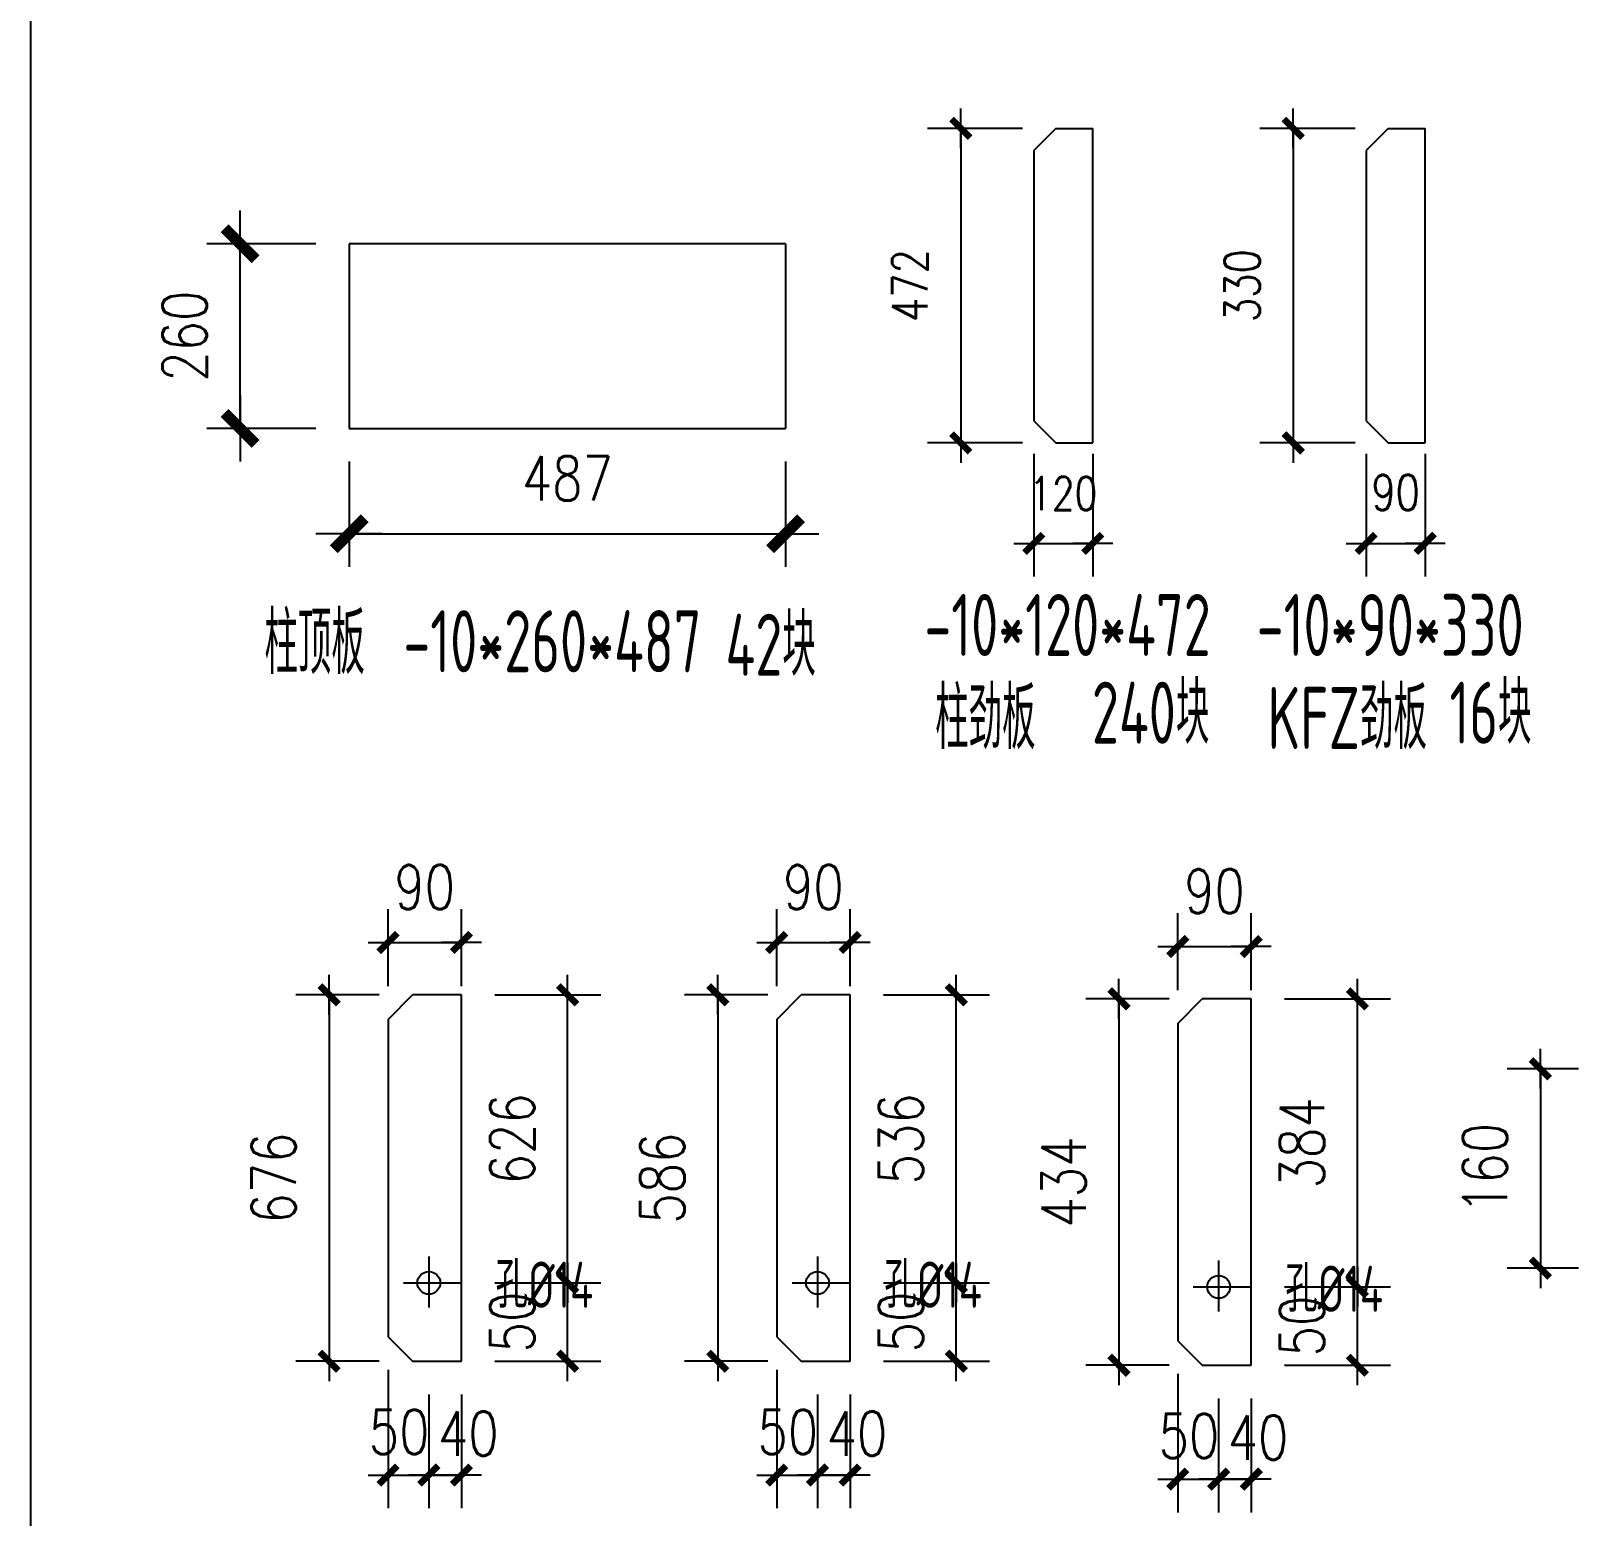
# Model space of a CAD drawing. Header units: millimetres. Extents: x 1471994 to 4527627, y -5186613 to -1927582.
# Drawn here: x 1479708 to 1483876, y -1973014 to -1968990 of the extents above; entities that cross this region are included whole.
import ezdxf
from ezdxf.enums import TextEntityAlignment as Align

# ---------------------------------------------------------------- set-up
doc = ezdxf.new("R2010")
doc.units = ezdxf.units.MM
doc.header["$LTSCALE"] = 1000
doc.header["$PDMODE"] = 34
doc.layers.add('钢架', color=7, linetype='Continuous', lineweight=25)
doc.styles.add('DIM_FONT', font='simplex.shx', dxfattribs={"width": 0.8, "bigfont": 'hztxt.shx'})
doc.styles.add('hz', font='gbenor.shx', dxfattribs={"width": 0.75, "height": 100, "bigfont": 'gbcbig.shx'})
doc.styles.add('TSSD_Label', font='Tssdeng.shx', dxfattribs={"width": 0.7, "bigfont": 'hztxt.shx'})
doc.dimstyles.new('WGH(2)', dxfattribs={"dimscale": 1.2, "dimtxt": 100, "dimasz": 0.5, "dimexe": 75, "dimexo": 75, "dimgap": 75, "dimtad": 1, "dimdec": 0, "dimlfac": 0.5, "dimzin": 0, "dimdsep": 46, "dimtxsty": 'DIM_FONT', "dimblk1": '_DIMX', "dimblk2": '_DIMX', "dimsah": 1, "dimcen": 0.09, "dimclrd": 3, "dimclre": 3, "dimclrt": 7, "dimadec": 0, "dimazin": 0, "dimtfac": 1, "dimtdec": 0, "dimtix": 1, "dimtmove": 2, "dimatfit": 3, "dimldrblk": '_DIMX', "dimfxl": 1, "dimtolj": 1, "dimtzin": 0, "dimarcsym": 0})
doc.dimstyles.new('WGH(3)', dxfattribs={"dimscale": 1.2, "dimtxt": 100, "dimasz": 0.3, "dimexe": 75, "dimexo": 75, "dimgap": 75, "dimtad": 1, "dimdec": 0, "dimlfac": 0.333333, "dimzin": 0, "dimdsep": 46, "dimtxsty": 'DIM_FONT', "dimblk1": '_DIMX', "dimblk2": '_DIMX', "dimsah": 1, "dimcen": 0.09, "dimclrd": 3, "dimclre": 3, "dimclrt": 7, "dimazin": 0, "dimtfac": 1, "dimtdec": 0, "dimtix": 1, "dimtmove": 2, "dimatfit": 3, "dimldrblk": '_DIMX', "dimfxl": 1, "dimtolj": 1, "dimtzin": 0, "dimarcsym": 0})

# ---------------------------------------------------------------- blocks, each defined once
blk = doc.blocks.new('_DIMX')
blk.add_line((-150, 0), (150, 0))
at = {"const_width": 50}
blk.add_lwpolyline([(-70, -70), (70, 70)], dxfattribs=at)
blk = doc.blocks.new('*D1104')
at = {"color": 3, "lineweight": -2}
for p, q in [((1480570.9, -1970157), (1480570.9, -1970442.4)), ((1481752.9, -1970157), (1481752.9, -1970442.4)), ((1480571.5, -1970352.4), (1481752.3, -1970352.4))]:
    blk.add_line(p, q, dxfattribs=at)
at = {"layer": 'Defpoints', "color": 0}
for p in [(1480570.9, -1970067), (1481752.9, -1970067), (1481752.9, -1970352.4)]:
    blk.add_point(p, dxfattribs=at)
at = {"color": 3, "lineweight": -2, "xscale": 0.6, "yscale": 0.6, "zscale": 0.6, "rotation": 180}
blk.add_blockref('_DIMX', (1480570.9, -1970352.4), dxfattribs=at)
at = {"color": 3, "lineweight": -2, "xscale": 0.6, "yscale": 0.6, "zscale": 0.6}
blk.add_blockref('_DIMX', (1481752.9, -1970352.4), dxfattribs=at)
at = {"color": 7, "insert": (1481161.9, -1970202.4), "char_height": 120, "attachment_point": 5, "style": 'DIM_FONT'}
blk.add_mtext('\\A1;487', dxfattribs=at)
blk = doc.blocks.new('*D1105')
at = {"color": 3, "lineweight": -2}
for p, q in [((1480480.9, -1969567), (1480185.2, -1969567)), ((1480275.2, -1970066.4), (1480275.2, -1969567.6)), ((1480480.9, -1970067), (1480185.2, -1970067))]:
    blk.add_line(p, q, dxfattribs=at)
at = {"layer": 'Defpoints', "color": 0}
for p in [(1480275.2, -1969567), (1480570.9, -1969567), (1480570.9, -1970067)]:
    blk.add_point(p, dxfattribs=at)
at = {"color": 3, "lineweight": -2, "xscale": 0.6, "yscale": 0.6, "zscale": 0.6}
for p, rotation in [((1480275.2, -1969567), 90), ((1480275.2, -1970067), 270)]:
    blk.add_blockref('_DIMX', p, dxfattribs=dict(at, rotation=rotation))
at = {"color": 7, "insert": (1480125.2, -1969817), "char_height": 120, "attachment_point": 5, "rotation": 90, "style": 'DIM_FONT'}
blk.add_mtext('\\A1;260', dxfattribs=at)
blk = doc.blocks.new('*D1099')
at = {"color": 3, "lineweight": -2}
for p, q in [((1482395.4, -1969254.2), (1482137.9, -1969254.2)), ((1482227.9, -1969254.6), (1482227.9, -1970105.9)), ((1482395.4, -1970106.2), (1482137.9, -1970106.2))]:
    blk.add_line(p, q, dxfattribs=at)
at = {"layer": 'Defpoints', "color": 0}
for p in [(1482485.4, -1969254.2), (1482227.9, -1970106.2), (1482485.4, -1970106.2)]:
    blk.add_point(p, dxfattribs=at)
at = {"color": 3, "lineweight": -2, "xscale": 0.36, "yscale": 0.36, "zscale": 0.36}
for p, rotation in [((1482227.9, -1969254.2), 90), ((1482227.9, -1970106.2), 270)]:
    blk.add_blockref('_DIMX', p, dxfattribs=dict(at, rotation=rotation))
at = {"color": 7, "insert": (1482089.9, -1969680.2), "char_height": 96, "attachment_point": 5, "rotation": 90, "style": 'DIM_FONT'}
blk.add_mtext('\\A1;472', dxfattribs=at)
blk = doc.blocks.new('*D1108')
at = {"color": 3, "lineweight": -2}
for p, q in [((1482425.4, -1970136.2), (1482425.4, -1970468.5)), ((1482585.4, -1970136.2), (1482585.4, -1970468.5)), ((1482425.1, -1970378.5), (1482424.7, -1970378.5)), ((1482425.4, -1970378.5), (1482585.4, -1970378.5)), ((1482585.8, -1970378.5), (1482586.2, -1970378.5))]:
    blk.add_line(p, q, dxfattribs=at)
at = {"layer": 'Defpoints', "color": 0}
for p in [(1482425.4, -1970046.2), (1482585.4, -1970046.2), (1482585.4, -1970378.5)]:
    blk.add_point(p, dxfattribs=at)
at = {"color": 3, "lineweight": -2, "xscale": 0.36, "yscale": 0.36, "zscale": 0.36}
blk.add_blockref('_DIMX', (1482425.4, -1970378.5), dxfattribs=at)
at = {"color": 3, "lineweight": -2, "xscale": 0.36, "yscale": 0.36, "zscale": 0.36, "rotation": 180}
blk.add_blockref('_DIMX', (1482585.4, -1970378.5), dxfattribs=at)
at = {"color": 7, "insert": (1482505.4, -1970243.5), "char_height": 90, "attachment_point": 5, "style": 'DIM_FONT'}
blk.add_mtext('\\A1;120', dxfattribs=at)
blk = doc.blocks.new('*D1100')
at = {"color": 3, "lineweight": -2}
for p, q in [((1483296, -1969254.2), (1483038.4, -1969254.2)), ((1483128.4, -1969254.6), (1483128.4, -1970105.9)), ((1483296, -1970106.2), (1483038.4, -1970106.2))]:
    blk.add_line(p, q, dxfattribs=at)
at = {"layer": 'Defpoints', "color": 0}
for p in [(1483386, -1969254.2), (1483128.4, -1970106.2), (1483386, -1970106.2)]:
    blk.add_point(p, dxfattribs=at)
at = {"color": 3, "lineweight": -2, "xscale": 0.36, "yscale": 0.36, "zscale": 0.36}
for p, rotation in [((1483128.4, -1969254.2), 90), ((1483128.4, -1970106.2), 270)]:
    blk.add_blockref('_DIMX', p, dxfattribs=dict(at, rotation=rotation))
at = {"color": 7, "insert": (1482990.4, -1969680.2), "char_height": 96, "attachment_point": 5, "rotation": 90, "style": 'DIM_FONT'}
blk.add_mtext('\\A1;330', dxfattribs=at)
blk = doc.blocks.new('*D1109')
at = {"color": 3, "lineweight": -2}
for p, q in [((1483326, -1970136.2), (1483326, -1970468.5)), ((1483486, -1970136.2), (1483486, -1970468.5)), ((1483325.6, -1970378.5), (1483325.2, -1970378.5)), ((1483326, -1970378.5), (1483486, -1970378.5)), ((1483486.3, -1970378.5), (1483486.7, -1970378.5))]:
    blk.add_line(p, q, dxfattribs=at)
at = {"layer": 'Defpoints', "color": 0}
for p in [(1483326, -1970046.2), (1483486, -1970046.2), (1483486, -1970378.5)]:
    blk.add_point(p, dxfattribs=at)
at = {"color": 3, "lineweight": -2, "xscale": 0.36, "yscale": 0.36, "zscale": 0.36}
blk.add_blockref('_DIMX', (1483326, -1970378.5), dxfattribs=at)
at = {"color": 3, "lineweight": -2, "xscale": 0.36, "yscale": 0.36, "zscale": 0.36, "rotation": 180}
blk.add_blockref('_DIMX', (1483486, -1970378.5), dxfattribs=at)
at = {"color": 7, "insert": (1483406, -1970240.5), "char_height": 96, "attachment_point": 5, "style": 'DIM_FONT'}
blk.add_mtext('\\A1;90', dxfattribs=at)
blk = doc.blocks.new('*D1119')
at = {"color": 3, "lineweight": -2}
for p, q in [((1481705.4, -1971601.4), (1481479.6, -1971601.4)), ((1481569.6, -1971601.8), (1481569.6, -1972593.4)), ((1481705.4, -1972593.8), (1481479.6, -1972593.8))]:
    blk.add_line(p, q, dxfattribs=at)
at = {"layer": 'Defpoints', "color": 0}
for p in [(1481795.4, -1971601.4), (1481569.6, -1972593.8), (1481795.4, -1972593.8)]:
    blk.add_point(p, dxfattribs=at)
at = {"color": 3, "lineweight": -2, "xscale": 0.36, "yscale": 0.36, "zscale": 0.36}
for p, rotation in [((1481569.6, -1971601.4), 90), ((1481569.6, -1972593.8), 270)]:
    blk.add_blockref('_DIMX', p, dxfattribs=dict(at, rotation=rotation))
at = {"color": 7, "insert": (1481419.6, -1972097.6), "char_height": 120, "attachment_point": 5, "rotation": 90, "style": 'DIM_FONT'}
blk.add_mtext('\\A1;586', dxfattribs=at)
blk = doc.blocks.new('*D1125')
at = {"color": 3, "lineweight": -2}
for p, q in [((1481729.1, -1971577.7), (1481729.1, -1971369.5)), ((1481928, -1971577.7), (1481928, -1971369.5)), ((1481728.7, -1971459.5), (1481728.4, -1971459.5)), ((1481729.1, -1971459.5), (1481928, -1971459.5)), ((1481928.4, -1971459.5), (1481928.7, -1971459.5))]:
    blk.add_line(p, q, dxfattribs=at)
at = {"layer": 'Defpoints', "color": 0}
for p in [(1481928, -1971459.5), (1481729.1, -1971667.7), (1481928, -1971667.7)]:
    blk.add_point(p, dxfattribs=at)
at = {"color": 3, "lineweight": -2, "xscale": 0.36, "yscale": 0.36, "zscale": 0.36}
blk.add_blockref('_DIMX', (1481729.1, -1971459.5), dxfattribs=at)
at = {"color": 3, "lineweight": -2, "xscale": 0.36, "yscale": 0.36, "zscale": 0.36, "rotation": 180}
blk.add_blockref('_DIMX', (1481928, -1971459.5), dxfattribs=at)
at = {"color": 7, "insert": (1481828.6, -1971309.5), "char_height": 120, "attachment_point": 5, "style": 'DIM_FONT'}
blk.add_mtext('\\A1;90', dxfattribs=at)
blk = doc.blocks.new('*D1126')
at = {"color": 3, "lineweight": -2}
for p, q in [((1481729.1, -1972617.5), (1481729.1, -1972992.2)), ((1481839.6, -1972683.8), (1481839.6, -1972992.2)), ((1481728.7, -1972902.2), (1481728.4, -1972902.2)), ((1481729.1, -1972902.2), (1481839.6, -1972902.2)), ((1481840, -1972902.2), (1481840.3, -1972902.2))]:
    blk.add_line(p, q, dxfattribs=at)
at = {"layer": 'Defpoints', "color": 0}
for p in [(1481729.1, -1972527.5), (1481839.6, -1972593.8), (1481839.6, -1972902.2)]:
    blk.add_point(p, dxfattribs=at)
at = {"color": 3, "lineweight": -2, "xscale": 0.36, "yscale": 0.36, "zscale": 0.36}
blk.add_blockref('_DIMX', (1481729.1, -1972902.2), dxfattribs=at)
at = {"color": 3, "lineweight": -2, "xscale": 0.36, "yscale": 0.36, "zscale": 0.36, "rotation": 180}
blk.add_blockref('_DIMX', (1481839.6, -1972902.2), dxfattribs=at)
at = {"color": 7, "insert": (1481759.2, -1972785.2), "char_height": 120, "attachment_point": 5, "style": 'DIM_FONT'}
blk.add_mtext('\\A1;50', dxfattribs=at)
blk = doc.blocks.new('*D1120')
at = {"color": 3, "lineweight": -2}
for p, q in [((1481839.6, -1972683.8), (1481839.6, -1972992.2)), ((1481928, -1972683.8), (1481928, -1972992.2)), ((1481839.2, -1972902.2), (1481838.9, -1972902.2)), ((1481839.6, -1972902.2), (1481928, -1972902.2)), ((1481928.4, -1972902.2), (1481928.7, -1972902.2))]:
    blk.add_line(p, q, dxfattribs=at)
at = {"layer": 'Defpoints', "color": 0}
for p in [(1481839.6, -1972593.8), (1481928, -1972593.8), (1481928, -1972902.2)]:
    blk.add_point(p, dxfattribs=at)
at = {"color": 3, "lineweight": -2, "xscale": 0.36, "yscale": 0.36, "zscale": 0.36}
blk.add_blockref('_DIMX', (1481839.6, -1972902.2), dxfattribs=at)
at = {"color": 3, "lineweight": -2, "xscale": 0.36, "yscale": 0.36, "zscale": 0.36, "rotation": 180}
blk.add_blockref('_DIMX', (1481928, -1972902.2), dxfattribs=at)
at = {"color": 7, "insert": (1481946.4, -1972789.8), "char_height": 120, "attachment_point": 5, "style": 'DIM_FONT'}
blk.add_mtext('\\A1;40', dxfattribs=at)
blk = doc.blocks.new('*D1127')
at = {"color": 3, "lineweight": -2}
for p, q in [((1482018, -1972381.6), (1482305.6, -1972381.6)), ((1482215.6, -1972381.2), (1482215.6, -1972380.9)), ((1482215.6, -1972593.8), (1482215.6, -1972381.6)), ((1482018, -1972593.8), (1482305.6, -1972593.8)), ((1482215.6, -1972594.1), (1482215.6, -1972594.5))]:
    blk.add_line(p, q, dxfattribs=at)
at = {"layer": 'Defpoints', "color": 0}
for p in [(1481928, -1972381.6), (1482215.6, -1972381.6), (1481928, -1972593.8)]:
    blk.add_point(p, dxfattribs=at)
at = {"color": 3, "lineweight": -2, "xscale": 0.36, "yscale": 0.36, "zscale": 0.36}
for p, rotation in [((1482215.6, -1972381.6), 270), ((1482215.6, -1972593.8), 90)]:
    blk.add_blockref('_DIMX', p, dxfattribs=dict(at, rotation=rotation))
at = {"color": 7, "insert": (1482065.6, -1972487.7), "char_height": 120, "attachment_point": 5, "rotation": 90, "style": 'DIM_FONT'}
blk.add_mtext('\\A1;50', dxfattribs=at)
blk = doc.blocks.new('*D1128')
at = {"color": 3, "lineweight": -2}
for p, q in [((1482018, -1971601.4), (1482305.6, -1971601.4)), ((1482215.6, -1972381.2), (1482215.6, -1971601.8)), ((1482018, -1972381.6), (1482305.6, -1972381.6))]:
    blk.add_line(p, q, dxfattribs=at)
at = {"layer": 'Defpoints', "color": 0}
for p in [(1481928, -1971601.4), (1482215.6, -1971601.4), (1481928, -1972381.6)]:
    blk.add_point(p, dxfattribs=at)
at = {"color": 3, "lineweight": -2, "xscale": 0.36, "yscale": 0.36, "zscale": 0.36}
for p, rotation in [((1482215.6, -1971601.4), 90), ((1482215.6, -1972381.6), 270)]:
    blk.add_blockref('_DIMX', p, dxfattribs=dict(at, rotation=rotation))
at = {"color": 7, "insert": (1482065.6, -1971991.5), "char_height": 120, "attachment_point": 5, "rotation": 90, "style": 'DIM_FONT'}
blk.add_mtext('\\A1;536', dxfattribs=at)
blk = doc.blocks.new('*D1121')
at = {"color": 3, "lineweight": -2}
for p, q in [((1480652.4, -1971601.4), (1480426.6, -1971601.4)), ((1480516.6, -1971601.8), (1480516.6, -1972593.4)), ((1480652.4, -1972593.8), (1480426.6, -1972593.8))]:
    blk.add_line(p, q, dxfattribs=at)
at = {"layer": 'Defpoints', "color": 0}
for p in [(1480742.4, -1971601.4), (1480516.6, -1972593.8), (1480742.4, -1972593.8)]:
    blk.add_point(p, dxfattribs=at)
at = {"color": 3, "lineweight": -2, "xscale": 0.36, "yscale": 0.36, "zscale": 0.36}
for p, rotation in [((1480516.6, -1971601.4), 90), ((1480516.6, -1972593.8), 270)]:
    blk.add_blockref('_DIMX', p, dxfattribs=dict(at, rotation=rotation))
at = {"color": 7, "insert": (1480366.6, -1972097.6), "char_height": 120, "attachment_point": 5, "rotation": 90, "style": 'DIM_FONT'}
blk.add_mtext('\\A1;676', dxfattribs=at)
blk = doc.blocks.new('*D1129')
at = {"color": 3, "lineweight": -2}
for p, q in [((1480676.1, -1971577.7), (1480676.1, -1971369.5)), ((1480875, -1971577.7), (1480875, -1971369.5)), ((1480675.7, -1971459.5), (1480675.3, -1971459.5)), ((1480676.1, -1971459.5), (1480875, -1971459.5)), ((1480875.3, -1971459.5), (1480875.7, -1971459.5))]:
    blk.add_line(p, q, dxfattribs=at)
at = {"layer": 'Defpoints', "color": 0}
for p in [(1480875, -1971459.5), (1480676.1, -1971667.7), (1480875, -1971667.7)]:
    blk.add_point(p, dxfattribs=at)
at = {"color": 3, "lineweight": -2, "xscale": 0.36, "yscale": 0.36, "zscale": 0.36}
blk.add_blockref('_DIMX', (1480676.1, -1971459.5), dxfattribs=at)
at = {"color": 3, "lineweight": -2, "xscale": 0.36, "yscale": 0.36, "zscale": 0.36, "rotation": 180}
blk.add_blockref('_DIMX', (1480875, -1971459.5), dxfattribs=at)
at = {"color": 7, "insert": (1480775.5, -1971309.5), "char_height": 120, "attachment_point": 5, "style": 'DIM_FONT'}
blk.add_mtext('\\A1;90', dxfattribs=at)
blk = doc.blocks.new('*D1122')
at = {"color": 3, "lineweight": -2}
for p, q in [((1480676.1, -1972617.5), (1480676.1, -1972992.2)), ((1480786.6, -1972683.8), (1480786.6, -1972992.2)), ((1480675.7, -1972902.2), (1480675.3, -1972902.2)), ((1480676.1, -1972902.2), (1480786.6, -1972902.2)), ((1480786.9, -1972902.2), (1480787.3, -1972902.2))]:
    blk.add_line(p, q, dxfattribs=at)
at = {"layer": 'Defpoints', "color": 0}
for p in [(1480676.1, -1972527.5), (1480786.6, -1972593.8), (1480786.6, -1972902.2)]:
    blk.add_point(p, dxfattribs=at)
at = {"color": 3, "lineweight": -2, "xscale": 0.36, "yscale": 0.36, "zscale": 0.36}
blk.add_blockref('_DIMX', (1480676.1, -1972902.2), dxfattribs=at)
at = {"color": 3, "lineweight": -2, "xscale": 0.36, "yscale": 0.36, "zscale": 0.36, "rotation": 180}
blk.add_blockref('_DIMX', (1480786.6, -1972902.2), dxfattribs=at)
at = {"color": 7, "insert": (1480706.1, -1972785.2), "char_height": 120, "attachment_point": 5, "style": 'DIM_FONT'}
blk.add_mtext('\\A1;50', dxfattribs=at)
blk = doc.blocks.new('*D1118')
at = {"color": 3, "lineweight": -2}
for p, q in [((1480786.6, -1972683.8), (1480786.6, -1972992.2)), ((1480875, -1972683.8), (1480875, -1972992.2)), ((1480786.2, -1972902.2), (1480785.8, -1972902.2)), ((1480786.6, -1972902.2), (1480875, -1972902.2)), ((1480875.3, -1972902.2), (1480875.7, -1972902.2))]:
    blk.add_line(p, q, dxfattribs=at)
at = {"layer": 'Defpoints', "color": 0}
for p in [(1480786.6, -1972593.8), (1480875, -1972593.8), (1480875, -1972902.2)]:
    blk.add_point(p, dxfattribs=at)
at = {"color": 3, "lineweight": -2, "xscale": 0.36, "yscale": 0.36, "zscale": 0.36}
blk.add_blockref('_DIMX', (1480786.6, -1972902.2), dxfattribs=at)
at = {"color": 3, "lineweight": -2, "xscale": 0.36, "yscale": 0.36, "zscale": 0.36, "rotation": 180}
blk.add_blockref('_DIMX', (1480875, -1972902.2), dxfattribs=at)
at = {"color": 7, "insert": (1480893.4, -1972789.8), "char_height": 120, "attachment_point": 5, "style": 'DIM_FONT'}
blk.add_mtext('\\A1;40', dxfattribs=at)
blk = doc.blocks.new('*D1123')
at = {"color": 3, "lineweight": -2}
for p, q in [((1480965, -1972381.6), (1481252.6, -1972381.6)), ((1481162.6, -1972381.2), (1481162.6, -1972380.9)), ((1481162.6, -1972593.8), (1481162.6, -1972381.6)), ((1480965, -1972593.8), (1481252.6, -1972593.8)), ((1481162.6, -1972594.1), (1481162.6, -1972594.5))]:
    blk.add_line(p, q, dxfattribs=at)
at = {"layer": 'Defpoints', "color": 0}
for p in [(1480875, -1972381.6), (1481162.6, -1972381.6), (1480875, -1972593.8)]:
    blk.add_point(p, dxfattribs=at)
at = {"color": 3, "lineweight": -2, "xscale": 0.36, "yscale": 0.36, "zscale": 0.36}
for p, rotation in [((1481162.6, -1972381.6), 270), ((1481162.6, -1972593.8), 90)]:
    blk.add_blockref('_DIMX', p, dxfattribs=dict(at, rotation=rotation))
at = {"color": 7, "insert": (1481012.6, -1972487.7), "char_height": 120, "attachment_point": 5, "rotation": 90, "style": 'DIM_FONT'}
blk.add_mtext('\\A1;50', dxfattribs=at)
blk = doc.blocks.new('*D1124')
at = {"color": 3, "lineweight": -2}
for p, q in [((1480965, -1971601.4), (1481252.6, -1971601.4)), ((1481162.6, -1972381.2), (1481162.6, -1971601.8)), ((1480965, -1972381.6), (1481252.6, -1972381.6))]:
    blk.add_line(p, q, dxfattribs=at)
at = {"layer": 'Defpoints', "color": 0}
for p in [(1480875, -1971601.4), (1481162.6, -1971601.4), (1480875, -1972381.6)]:
    blk.add_point(p, dxfattribs=at)
at = {"color": 3, "lineweight": -2, "xscale": 0.36, "yscale": 0.36, "zscale": 0.36}
for p, rotation in [((1481162.6, -1971601.4), 90), ((1481162.6, -1972381.6), 270)]:
    blk.add_blockref('_DIMX', p, dxfattribs=dict(at, rotation=rotation))
at = {"color": 7, "insert": (1481012.6, -1971991.5), "char_height": 120, "attachment_point": 5, "rotation": 90, "style": 'DIM_FONT'}
blk.add_mtext('\\A1;626', dxfattribs=at)
blk = doc.blocks.new('*D1130')
at = {"color": 3, "lineweight": -2}
for p, q in [((1482792.1, -1971612.3), (1482566.3, -1971612.3)), ((1482656.3, -1971612.7), (1482656.3, -1972604.3)), ((1482792.1, -1972604.7), (1482566.3, -1972604.7))]:
    blk.add_line(p, q, dxfattribs=at)
at = {"layer": 'Defpoints', "color": 0}
for p in [(1482882.1, -1971612.3), (1482656.3, -1972604.7), (1482882.1, -1972604.7)]:
    blk.add_point(p, dxfattribs=at)
at = {"color": 3, "lineweight": -2, "xscale": 0.36, "yscale": 0.36, "zscale": 0.36}
for p, rotation in [((1482656.3, -1971612.3), 90), ((1482656.3, -1972604.7), 270)]:
    blk.add_blockref('_DIMX', p, dxfattribs=dict(at, rotation=rotation))
at = {"color": 7, "insert": (1482506.3, -1972108.5), "char_height": 120, "attachment_point": 5, "rotation": 90, "style": 'DIM_FONT'}
blk.add_mtext('\\A1;434', dxfattribs=at)
blk = doc.blocks.new('*D1132')
at = {"color": 3, "lineweight": -2}
for p, q in [((1482815.8, -1971588.6), (1482815.8, -1971380.5)), ((1483014.7, -1971588.6), (1483014.7, -1971380.5)), ((1482815.4, -1971470.5), (1482815, -1971470.5)), ((1482815.8, -1971470.5), (1483014.7, -1971470.5)), ((1483015, -1971470.5), (1483015.4, -1971470.5))]:
    blk.add_line(p, q, dxfattribs=at)
at = {"layer": 'Defpoints', "color": 0}
for p in [(1483014.7, -1971470.5), (1482815.8, -1971678.6), (1483014.7, -1971678.6)]:
    blk.add_point(p, dxfattribs=at)
at = {"color": 3, "lineweight": -2, "xscale": 0.36, "yscale": 0.36, "zscale": 0.36}
blk.add_blockref('_DIMX', (1482815.8, -1971470.5), dxfattribs=at)
at = {"color": 3, "lineweight": -2, "xscale": 0.36, "yscale": 0.36, "zscale": 0.36, "rotation": 180}
blk.add_blockref('_DIMX', (1483014.7, -1971470.5), dxfattribs=at)
at = {"color": 7, "insert": (1482915.2, -1971320.5), "char_height": 120, "attachment_point": 5, "style": 'DIM_FONT'}
blk.add_mtext('\\A1;90', dxfattribs=at)
blk = doc.blocks.new('*D1133')
at = {"color": 3, "lineweight": -2}
for p, q in [((1482815.8, -1972628.4), (1482815.8, -1973003.2)), ((1482926.3, -1972694.7), (1482926.3, -1973003.2)), ((1482815.4, -1972913.2), (1482815, -1972913.2)), ((1482815.8, -1972913.2), (1482926.3, -1972913.2)), ((1482926.6, -1972913.2), (1482927, -1972913.2))]:
    blk.add_line(p, q, dxfattribs=at)
at = {"layer": 'Defpoints', "color": 0}
for p in [(1482815.8, -1972538.4), (1482926.3, -1972604.7), (1482926.3, -1972913.2)]:
    blk.add_point(p, dxfattribs=at)
at = {"color": 3, "lineweight": -2, "xscale": 0.36, "yscale": 0.36, "zscale": 0.36}
blk.add_blockref('_DIMX', (1482815.8, -1972913.2), dxfattribs=at)
at = {"color": 3, "lineweight": -2, "xscale": 0.36, "yscale": 0.36, "zscale": 0.36, "rotation": 180}
blk.add_blockref('_DIMX', (1482926.3, -1972913.2), dxfattribs=at)
at = {"color": 7, "insert": (1482845.8, -1972796.1), "char_height": 120, "attachment_point": 5, "style": 'DIM_FONT'}
blk.add_mtext('\\A1;50', dxfattribs=at)
blk = doc.blocks.new('*D1131')
at = {"color": 3, "lineweight": -2}
for p, q in [((1482926.3, -1972694.7), (1482926.3, -1973003.2)), ((1483014.7, -1972694.7), (1483014.7, -1973003.2)), ((1482925.9, -1972913.2), (1482925.5, -1972913.2)), ((1482926.3, -1972913.2), (1483014.7, -1972913.2)), ((1483015, -1972913.2), (1483015.4, -1972913.2))]:
    blk.add_line(p, q, dxfattribs=at)
at = {"layer": 'Defpoints', "color": 0}
for p in [(1482926.3, -1972604.7), (1483014.7, -1972604.7), (1483014.7, -1972913.2)]:
    blk.add_point(p, dxfattribs=at)
at = {"color": 3, "lineweight": -2, "xscale": 0.36, "yscale": 0.36, "zscale": 0.36}
blk.add_blockref('_DIMX', (1482926.3, -1972913.2), dxfattribs=at)
at = {"color": 3, "lineweight": -2, "xscale": 0.36, "yscale": 0.36, "zscale": 0.36, "rotation": 180}
blk.add_blockref('_DIMX', (1483014.7, -1972913.2), dxfattribs=at)
at = {"color": 7, "insert": (1483033.1, -1972800.7), "char_height": 120, "attachment_point": 5, "style": 'DIM_FONT'}
blk.add_mtext('\\A1;40', dxfattribs=at)
blk = doc.blocks.new('*D1134')
at = {"color": 3, "lineweight": -2}
for p, q in [((1483104.7, -1972392.5), (1483392.3, -1972392.5)), ((1483302.3, -1972392.1), (1483302.3, -1972391.8)), ((1483302.3, -1972604.7), (1483302.3, -1972392.5)), ((1483104.7, -1972604.7), (1483392.3, -1972604.7)), ((1483302.3, -1972605.1), (1483302.3, -1972605.4))]:
    blk.add_line(p, q, dxfattribs=at)
at = {"layer": 'Defpoints', "color": 0}
for p in [(1483014.7, -1972392.5), (1483302.3, -1972392.5), (1483014.7, -1972604.7)]:
    blk.add_point(p, dxfattribs=at)
at = {"color": 3, "lineweight": -2, "xscale": 0.36, "yscale": 0.36, "zscale": 0.36}
for p, rotation in [((1483302.3, -1972392.5), 270), ((1483302.3, -1972604.7), 90)]:
    blk.add_blockref('_DIMX', p, dxfattribs=dict(at, rotation=rotation))
at = {"color": 7, "insert": (1483152.3, -1972498.6), "char_height": 120, "attachment_point": 5, "rotation": 90, "style": 'DIM_FONT'}
blk.add_mtext('\\A1;50', dxfattribs=at)
blk = doc.blocks.new('*D1135')
at = {"color": 3, "lineweight": -2}
for p, q in [((1483104.7, -1971612.3), (1483392.3, -1971612.3)), ((1483302.3, -1972392.1), (1483302.3, -1971612.7)), ((1483104.7, -1972392.5), (1483392.3, -1972392.5))]:
    blk.add_line(p, q, dxfattribs=at)
at = {"layer": 'Defpoints', "color": 0}
for p in [(1483014.7, -1971612.3), (1483302.3, -1971612.3), (1483014.7, -1972392.5)]:
    blk.add_point(p, dxfattribs=at)
at = {"color": 3, "lineweight": -2, "xscale": 0.36, "yscale": 0.36, "zscale": 0.36}
for p, rotation in [((1483302.3, -1971612.3), 90), ((1483302.3, -1972392.5), 270)]:
    blk.add_blockref('_DIMX', p, dxfattribs=dict(at, rotation=rotation))
at = {"color": 7, "insert": (1483152.3, -1972002.4), "char_height": 120, "attachment_point": 5, "rotation": 90, "style": 'DIM_FONT'}
blk.add_mtext('\\A1;384', dxfattribs=at)
blk = doc.blocks.new('*D1138')
at = {"color": 3, "lineweight": -2}
for p, q in [((1483901.3, -1971801.5), (1483708, -1971801.5)), ((1483798, -1971801.9), (1483798, -1972341.2)), ((1483901.3, -1972341.5), (1483708, -1972341.5))]:
    blk.add_line(p, q, dxfattribs=at)
at = {"layer": 'Defpoints', "color": 0}
for p in [(1483991.3, -1971801.5), (1483798, -1972341.5), (1483991.3, -1972341.5)]:
    blk.add_point(p, dxfattribs=at)
at = {"color": 3, "lineweight": -2, "xscale": 0.36, "yscale": 0.36, "zscale": 0.36}
for p, rotation in [((1483798, -1971801.5), 90), ((1483798, -1972341.5), 270)]:
    blk.add_blockref('_DIMX', p, dxfattribs=dict(at, rotation=rotation))
at = {"color": 7, "insert": (1483648, -1972071.5), "char_height": 120, "attachment_point": 5, "rotation": 90, "style": 'DIM_FONT'}
blk.add_mtext('\\A1;160', dxfattribs=at)

msp = doc.modelspace()

# ---------------------------------------------------------------- linework, layer by layer
at = {"color": 0}
for p, q in [((1482485.4, -1969254.2), (1482425.4, -1969314.2)), ((1482585.4, -1970106.2), (1482585.4, -1969254.2)), ((1483386, -1969254.2), (1483326, -1969314.2)), ((1483486, -1970106.2), (1483486, -1969254.2)), ((1482425.4, -1969314.2), (1482425.4, -1970046.2)), ((1483326, -1969314.2), (1483326, -1970046.2)), ((1482425.4, -1970046.2), (1482485.4, -1970106.2)), ((1483326, -1970046.2), (1483386, -1970106.2)), ((1482485.4, -1970106.2), (1482585.4, -1970106.2)), ((1483386, -1970106.2), (1483486, -1970106.2)), ((1480676.1, -1971667.7), (1480742.4, -1971601.4)), ((1480875, -1971601.4), (1480742.4, -1971601.4)), ((1480875, -1972593.8), (1480875, -1971601.4)), ((1481729.1, -1971667.7), (1481795.4, -1971601.4)), ((1481928, -1971601.4), (1481795.4, -1971601.4)), ((1481928, -1972593.8), (1481928, -1971601.4)), ((1482815.8, -1971678.6), (1482882.1, -1971612.3)), ((1483014.7, -1971612.3), (1482882.1, -1971612.3)), ((1483014.7, -1972604.7), (1483014.7, -1971612.3)), ((1480676.1, -1971667.7), (1480676.1, -1972527.5)), ((1481729.1, -1971667.7), (1481729.1, -1972527.5)), ((1482815.8, -1971678.6), (1482815.8, -1972538.4)), ((1480786.6, -1972310.3), (1480786.6, -1972448.3)), ((1481839.6, -1972310.3), (1481839.6, -1972448.3)), ((1482926.3, -1972321.2), (1482926.3, -1972459.3)), ((1480717.7, -1972381.6), (1480875, -1972381.6)), ((1481770.7, -1972381.6), (1481928, -1972381.6)), ((1482857.4, -1972392.5), (1483014.7, -1972392.5)), ((1480676.1, -1972527.5), (1480742.4, -1972593.8)), ((1481729.1, -1972527.5), (1481795.4, -1972593.8)), ((1482815.8, -1972538.4), (1482882.1, -1972604.7)), ((1480742.4, -1972593.8), (1480875, -1972593.8)), ((1481795.4, -1972593.8), (1481928, -1972593.8)), ((1482882.1, -1972604.7), (1483014.7, -1972604.7))]:
    msp.add_line(p, q, dxfattribs=at)
at = {"lineweight": -3}
for p, q in [((1482485.4, -1969254.2), (1482585.4, -1969254.2)), ((1483386, -1969254.2), (1483486, -1969254.2)), ((1481752.9, -1969567), (1481752.9, -1970067))]:
    msp.add_line(p, q, dxfattribs=at)
for p, q in [((1480570.9, -1969567), (1480570.9, -1970067)), ((1481752.9, -1969567), (1480570.9, -1969567)), ((1480570.9, -1970067), (1481752.9, -1970067))]:
    msp.add_line(p, q)
msp.add_lwpolyline([(1479708.2, -1968809.3), (1491038.6, -1968809.3), (1491038.6, -1976496.1), (1479708.2, -1976496.1)], close=True)
at = {"color": 0}
for centre in [(1480786.6, -1972381.6), (1481839.6, -1972381.6), (1482926.3, -1972392.5)]:
    msp.add_circle(centre, 30.9, dxfattribs=at)

# ---------------------------------------------------------------- texts
at = {"color": 0, "style": 'TSSD_Label', "width": 0.7}
for p in [(1481232.1, -1972486.6), (1482285.2, -1972486.6), (1483371.8, -1972497.6)]:
    msp.add_text('孔%%C14', height=125.07, dxfattribs=at).set_placement(p, align=Align.BOTTOM_RIGHT)
at = {"layer": '钢架', "lineweight": 13, "char_height": 168, "attachment_point": 1, "style": 'hz'}
for s, insert, width in [(' -10*120*472', (1482060.7, -1970515.5), 813.541), (' -10*90*330', (1482961.2, -1970515.5), 813.541), ('柱顶板', (1480341.2, -1970564.3), 688.503), ('-10*260*487', (1480717.5, -1970559.6), 688.503), ('42块', (1481590.3, -1970569.1), 688.503), ('柱劲板', (1482158.3, -1970767.5), 688.503), ('240块', (1482583, -1970753.1), 688.503), ('KFZ劲板', (1483058.8, -1970767.5), 688.503), (' 16块', (1483483.5, -1970753.1), 688.503)]:
    msp.add_mtext(s, dxfattribs=dict(at, insert=insert, width=width))

# ---------------------------------------------------------------- dimensions: what is measured, and where the dimension line sits
at = {"color": 0}
for base, p1, p2, text, override, picture, middle in [((1482227.9, -1970106.2), (1482485.4, -1969254.2), (1482485.4, -1970106.2), '472', {"dimtxt": 80, "dimasz": 0.3}, '*D1099', (1482089.9, -1969680.2)), ((1483128.4, -1970106.2), (1483386, -1969254.2), (1483386, -1970106.2), '330', {"dimtxt": 80, "dimasz": 0.3}, '*D1100', (1482990.4, -1969680.2)), ((1480516.6, -1972593.8), (1480742.4, -1971601.4), (1480742.4, -1972593.8), '676', {"dimtxt": 100, "dimasz": 0.3}, '*D1121', (1480366.6, -1972097.6)), ((1481162.6, -1971601.4), (1480875, -1972381.6), (1480875, -1971601.4), '626', {"dimasz": 0.3}, '*D1124', (1481012.6, -1971991.5)), ((1481569.6, -1972593.8), (1481795.4, -1971601.4), (1481795.4, -1972593.8), '586', {"dimtxt": 100, "dimasz": 0.3}, '*D1119', (1481419.6, -1972097.6)), ((1482215.6, -1971601.4), (1481928, -1972381.6), (1481928, -1971601.4), '536', {"dimasz": 0.3}, '*D1128', (1482065.6, -1971991.5)), ((1482656.3, -1972604.7), (1482882.1, -1971612.3), (1482882.1, -1972604.7), '434', {"dimtxt": 100, "dimasz": 0.3}, '*D1130', (1482506.3, -1972108.5)), ((1483302.3, -1971612.3), (1483014.7, -1972392.5), (1483014.7, -1971612.3), '384', {"dimasz": 0.3}, '*D1135', (1483152.3, -1972002.4)), ((1481162.6, -1972381.6), (1480875, -1972593.8), (1480875, -1972381.6), '50', {"dimasz": 0.3}, '*D1123', (1481012.6, -1972487.7)), ((1482215.6, -1972381.6), (1481928, -1972593.8), (1481928, -1972381.6), '50', {"dimasz": 0.3}, '*D1127', (1482065.6, -1972487.7)), ((1483302.3, -1972392.5), (1483014.7, -1972604.7), (1483014.7, -1972392.5), '50', {"dimasz": 0.3}, '*D1134', (1483152.3, -1972498.6))]:
    dim = msp.add_linear_dim(base=base, p1=p1, p2=p2, angle=90, text=text, dimstyle='WGH(2)', override=override, dxfattribs=at)
    dim.commit()
    dim.dimension.update_dxf_attribs({"geometry": picture, "text_midpoint": middle})
for base, p1, p2, text, dimstyle, picture, middle in [((1480275.2, -1969567), (1480570.9, -1970067), (1480570.9, -1969567), '260', 'WGH(2)', '*D1105', (1480125.2, -1969817)), ((1483798, -1972341.5), (1483991.3, -1971801.5), (1483991.3, -1972341.5), '160', 'WGH(3)', '*D1138', (1483648, -1972071.5))]:
    dim = msp.add_linear_dim(base=base, p1=p1, p2=p2, angle=90, text=text, dimstyle=dimstyle)
    dim.commit()
    dim.dimension.update_dxf_attribs({"geometry": picture, "text_midpoint": middle})
dim = msp.add_linear_dim(base=(1481752.9, -1970352.4), p1=(1480570.9, -1970067), p2=(1481752.9, -1970067), text='487', dimstyle='WGH(2)')
dim.commit()
dim.dimension.update_dxf_attribs({"geometry": '*D1104', "text_midpoint": (1481161.9, -1970202.4)})
for base, p1, p2, text, override, picture, middle in [((1482585.4, -1970378.5), (1482425.4, -1970046.2), (1482585.4, -1970046.2), '120', {"dimtxt": 75, "dimasz": 0.3}, '*D1108', (1482505.4, -1970243.5)), ((1483486, -1970378.5), (1483326, -1970046.2), (1483486, -1970046.2), '90', {"dimtxt": 80, "dimasz": 0.3}, '*D1109', (1483406, -1970240.5)), ((1480875, -1971459.5), (1480676.1, -1971667.7), (1480875, -1971667.7), '90', {"dimasz": 0.3}, '*D1129', (1480775.5, -1971309.5)), ((1481928, -1971459.5), (1481729.1, -1971667.7), (1481928, -1971667.7), '90', {"dimasz": 0.3}, '*D1125', (1481828.6, -1971309.5)), ((1483014.7, -1971470.5), (1482815.8, -1971678.6), (1483014.7, -1971678.6), '90', {"dimasz": 0.3}, '*D1132', (1482915.2, -1971320.5))]:
    dim = msp.add_linear_dim(base=base, p1=p1, p2=p2, text=text, dimstyle='WGH(2)', override=override, dxfattribs=at)
    dim.commit()
    dim.dimension.update_dxf_attribs({"geometry": picture, "text_midpoint": middle})
for base, p1, p2, text, picture, middle in [((1480786.6, -1972902.2), (1480676.1, -1972527.5), (1480786.6, -1972593.8), '50', '*D1122', (1480706.1, -1972785.2)), ((1481839.6, -1972902.2), (1481729.1, -1972527.5), (1481839.6, -1972593.8), '50', '*D1126', (1481759.2, -1972785.2)), ((1482926.3, -1972913.2), (1482815.8, -1972538.4), (1482926.3, -1972604.7), '50', '*D1133', (1482845.8, -1972796.1)), ((1480875, -1972902.2), (1480786.6, -1972593.8), (1480875, -1972593.8), '40', '*D1118', (1480893.4, -1972789.8)), ((1481928, -1972902.2), (1481839.6, -1972593.8), (1481928, -1972593.8), '40', '*D1120', (1481946.4, -1972789.8)), ((1483014.7, -1972913.2), (1482926.3, -1972604.7), (1483014.7, -1972604.7), '40', '*D1131', (1483033.1, -1972800.7))]:
    dim = msp.add_linear_dim(base=base, p1=p1, p2=p2, text=text, dimstyle='WGH(2)', override={"dimasz": 0.3}, dxfattribs=at)
    dim.commit()
    dim.dimension.update_dxf_attribs({"geometry": picture, "text_midpoint": middle, "dimtype": 160})

doc.saveas('drawing.dxf')
